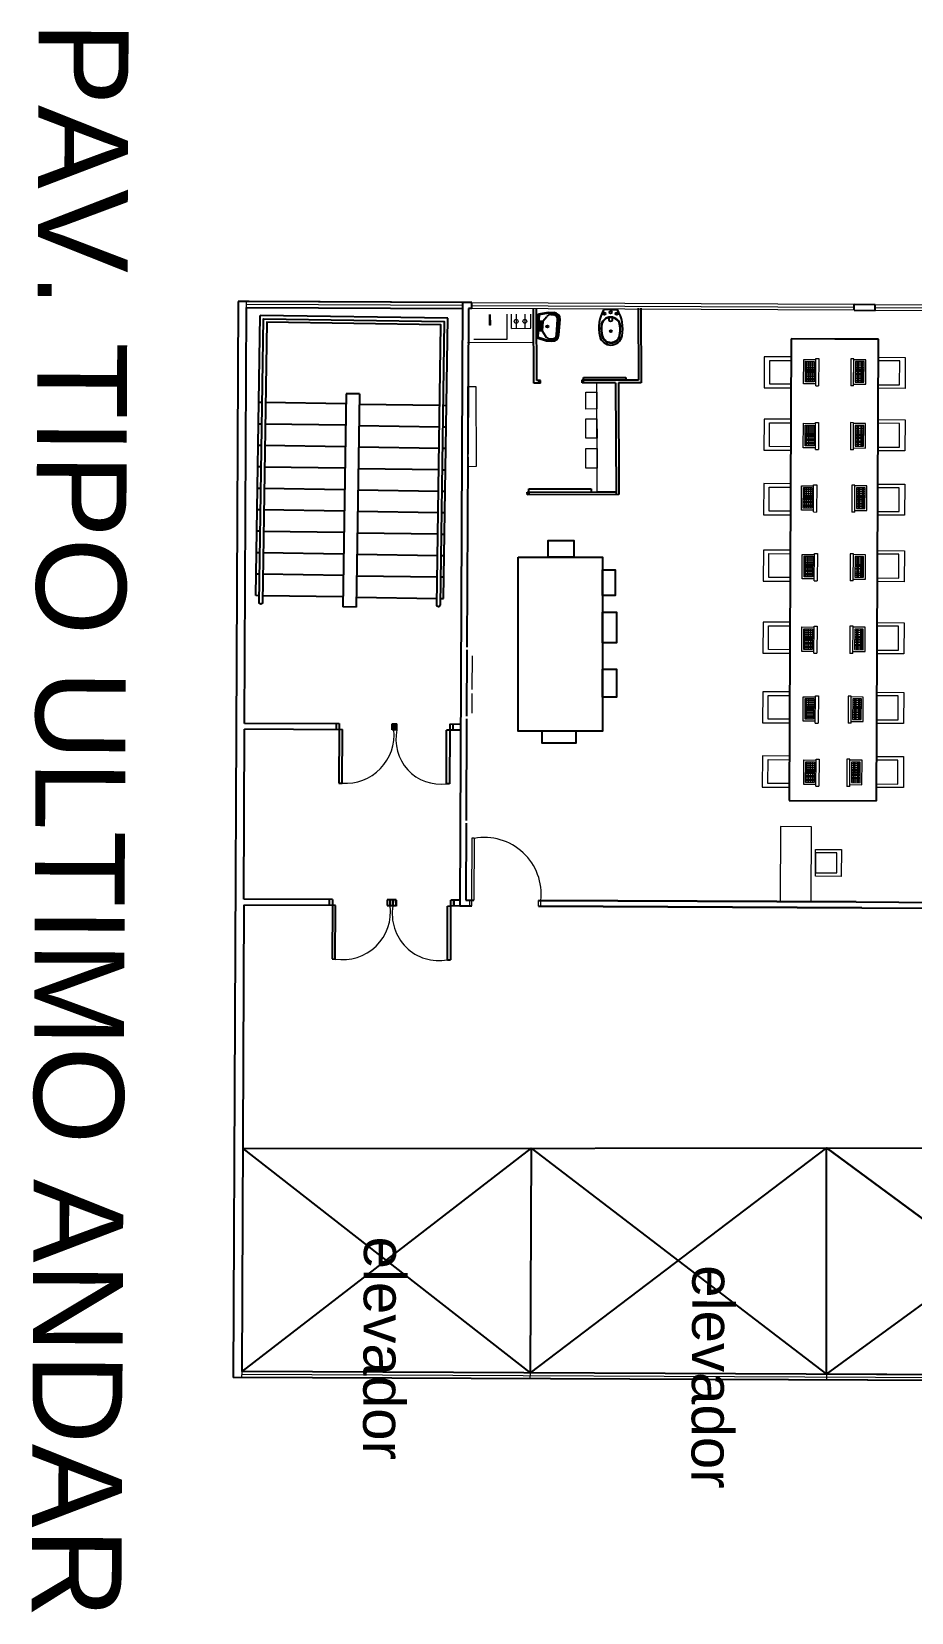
# Model space of a CAD drawing. Header units: metres. Extents: x 322294 to 7190115, y 7390841 to 10157759.
# Drawn here: x 323707.09 to 323720.22, y 7392807.6 to 7392831.18 of the extents above; entities that cross this region are included whole.
import ezdxf

# ---------------------------------------------------------------- set-up
doc = ezdxf.new("R2010")
doc.units = ezdxf.units.M
for name, color, linetype in [('Alvenaria', 6, 'Continuous'), ('Corrimão', 1, 'Continuous'), ('HIDRAULICA', 3, 'Continuous'), ('PECAS', 2, 'Continuous')]:
    doc.layers.add(name, color=color, linetype=linetype)
for name, color, linetype, lineweight in [('ESQUADRIA', 2, 'Continuous', 15), ('linagrossa', 7, 'Continuous', 25), ('MÓVEIS', 7, 'Continuous', 13), ('PISO', 254, 'Continuous', 9), ('VIDRO', 4, 'Continuous', 15)]:
    doc.layers.add(name, color=color, linetype=linetype, lineweight=lineweight)
doc.styles.get("Standard").update_dxf_attribs({"font": 'arial.ttf'})

# ---------------------------------------------------------------- blocks, each defined once
blk = doc.blocks.new('Escada Emergência')
at = {"layer": 'Alvenaria'}
for p, q in [((-4.18, -0.05), (-4.18, 0)), ((-4.18, 0), (0, 0)), ((-3.86, -0.05), (-3.86, 0)), ((-3.54, -0.05), (-3.54, 0)), ((-3.22, -0.05), (-3.22, 0)), ((-2.9, -0.05), (-2.9, 0)), ((-2.58, -0.05), (-2.58, 0)), ((-2.26, -0.05), (-2.26, 0)), ((-1.94, -0.05), (-1.94, 0)), ((-1.62, -0.05), (-1.62, 0)), ((-1.3, -0.05), (-1.3, 0)), ((0, -2.8), (0, 0)), ((-4.18, -1.3), (-4.18, -0.1)), ((-3.86, -1.3), (-3.86, -0.1)), ((-3.54, -1.3), (-3.54, -0.1)), ((-3.22, -1.3), (-3.22, -0.1)), ((-2.9, -1.3), (-2.9, -0.1)), ((-2.58, -1.3), (-2.58, -0.1)), ((-2.26, -1.3), (-2.26, -0.1)), ((-1.94, -1.3), (-1.94, -0.1)), ((-1.62, -1.3), (-1.62, -0.1)), ((-1.3, -1.3), (-1.3, -0.1)), ((-1.15, -1.3), (-4.33, -1.3)), ((-4.33, -1.5), (-4.33, -1.3)), ((-1.15, -1.5), (-1.15, -1.3)), ((-1.15, -1.5), (-4.33, -1.5)), ((-4.18, -1.5), (-4.18, -2.7)), ((-3.86, -1.5), (-3.86, -2.7)), ((-3.54, -1.5), (-3.54, -2.7)), ((-3.22, -1.5), (-3.22, -2.7)), ((-2.9, -1.5), (-2.9, -2.7)), ((-2.58, -1.5), (-2.58, -2.7)), ((-2.26, -1.5), (-2.26, -2.7)), ((-1.94, -1.5), (-1.94, -2.7)), ((-1.62, -1.5), (-1.62, -2.7)), ((-1.3, -1.5), (-1.3, -2.7)), ((-4.18, -2.75), (-4.18, -2.8)), ((-4.18, -2.8), (0, -2.8)), ((-3.86, -2.75), (-3.86, -2.8)), ((-3.54, -2.75), (-3.54, -2.8)), ((-3.22, -2.75), (-3.22, -2.8)), ((-2.9, -2.75), (-2.9, -2.8)), ((-2.58, -2.75), (-2.58, -2.8)), ((-2.26, -2.75), (-2.26, -2.8)), ((-1.94, -2.75), (-1.94, -2.8)), ((-1.62, -2.75), (-1.62, -2.8)), ((-1.3, -2.75), (-1.3, -2.8))]:
    blk.add_line(p, q, dxfattribs=at)
at = {"layer": 'Corrimão'}
blk.add_lwpolyline([(-4.28, -0.05), (-0.05, -0.05), (-0.05, -2.75), (-4.28, -2.75, -1), (-4.28, -2.7), (-0.1, -2.7), (-0.1, -0.1), (-4.28, -0.1, -1)], format="xyb", close=True, dxfattribs=at)
blk = doc.blocks.new('new block.dwg vaso sanitario')
at = {"layer": 'PECAS', "color": 0}
for q in [(0, 95.742742), (0, -95.742742)]:
    blk.add_line((0, 0), q, dxfattribs=at)
for centre, radius in [((40.000002, 0), 17.500001), ((62.500003, 91.500003), 17.500001), ((325.000014, 0), 15.000001), ((62.500003, -91.500004), 17.500001)]:
    blk.add_circle(centre, radius, dxfattribs=at)
for centre, radius, start, end in [((7.500001, 95.742742), 7.5, 120.612911, 180), ((281.877309, -367.965429), 546.302538, 78.038978, 120.612911), ((257.500011, 0), 145.000006, 94.115245, 180), ((257.500011, 0), 145.000006, 180, 265.884755), ((257.500011, 0), 138.500006, 94.115245, 180), ((257.500011, 0), 138.500006, 180, 265.884755), ((145.000006, 0), 30.000001, 213.541951, 146.458049), ((282.97582, -354.084727), 500.00002, 77.754014, 94.115245), ((282.97582, -354.084727), 493.50002, 77.754014, 94.115245), ((359.829176, 0), 131.170844, 0, 77.754014), ((359.829176, 0), 131.170844, 282.245986, 0), ((359.829176, 0), 137.670844, 0, 77.754014), ((359.829176, 0), 137.670844, 282.245986, 0), ((359.829176, 0), 170.170846, 0, 78.038978), ((359.829176, 0), 170.170846, 281.961022, 0), ((7.500001, -95.742742), 7.5, 180, 239.387089), ((281.877309, 367.965428), 546.302538, 239.387089, 281.961022), ((282.97582, 354.084726), 500.00002, 265.884755, 282.245986), ((282.97582, 354.084726), 493.50002, 265.884755, 282.245986)]:
    blk.add_arc(centre, radius, start, end, dxfattribs=at)
blk = doc.blocks.new('pia de banheiro')
at = {"layer": 'HIDRAULICA', "color": 0}
for p, q in [((-1167.941, -47.098), (-1167.741, -47.048)), ((-1167.921, -47.113), (-1167.736, -47.067)), ((-1167.741, -47.048), (-1167.632, -47.048)), ((-1167.741, -47.068), (-1167.632, -47.068)), ((-1167.941, -47.598), (-1167.941, -47.098)), ((-1167.921, -47.582), (-1167.921, -47.113)), ((-1167.921, -47.248), (-1167.841, -47.248)), ((-1167.841, -47.248), (-1167.767, -47.141)), ((-1167.841, -47.248), (-1167.841, -47.448)), ((-1167.685, -47.098), (-1167.632, -47.098)), ((-1167.541, -47.506), (-1167.541, -47.189)), ((-1167.511, -47.506), (-1167.511, -47.189)), ((-1167.491, -47.506), (-1167.491, -47.189)), ((-1167.941, -47.598), (-1167.741, -47.648)), ((-1167.841, -47.448), (-1167.921, -47.448)), ((-1167.921, -47.582), (-1167.736, -47.628)), ((-1167.841, -47.448), (-1167.771, -47.553)), ((-1167.741, -47.628), (-1167.632, -47.628)), ((-1167.741, -47.648), (-1167.632, -47.648)), ((-1167.687, -47.598), (-1167.632, -47.598))]:
    blk.add_line(p, q, dxfattribs=at)
for centre, radius in [((-1167.881, -47.348), 0.0195), ((-1167.881, -47.298), 0.0183), ((-1167.881, -47.398), 0.0182), ((-1167.741, -47.348), 0.0234)]:
    blk.add_circle(centre, radius, dxfattribs=at)
for centre, radius, start, end in [((-1167.632, -47.189), 0.141, 0, 90), ((-1167.632, -47.189), 0.121, 0, 90), ((-1167.685, -47.198), 0.1, 90, 145.2405), ((-1167.632, -47.189), 0.0914, 0, 90), ((-1167.687, -47.498), 0.1, 213.7272, 270), ((-1167.632, -47.506), 0.0914, 270, 0), ((-1167.632, -47.506), 0.121, 270, 0), ((-1167.632, -47.506), 0.141, 270, 0)]:
    blk.add_arc(centre, radius, start, end, dxfattribs=at)

msp = doc.modelspace()

# ---------------------------------------------------------------- linework, layer by layer
at = {"layer": 'ESQUADRIA'}
for centre, radius, start, end in [((323711.773, 7392820.692), 0.723, 265.7454, 5.7834), ((323713.187, 7392820.621), 0.664, 167.531, 277.7985), ((323713.843, 7392818.313), 0.848, 353.7691, 100.3564), ((323711.728, 7392818.053), 0.714, 261.0502, 7.3479), ((323713.163, 7392818.019), 0.695, 170.0528, 280.5043)]:
    msp.add_arc(centre, radius, start, end, dxfattribs=at)
at = {"layer": 'linagrossa'}
for p, q in [((323710.169, 7392827.155), (323710.096, 7392811.109)), ((323710.335, 7392827.154), (323710.169, 7392827.155)), ((323710.265, 7392820.863), (323710.293, 7392827.066)), ((323710.293, 7392827.066), (323713.518, 7392827.052)), ((323713.518, 7392827.139), (323710.335, 7392827.154)), ((323713.518, 7392827.139), (323713.477, 7392818.139)), ((323713.657, 7392827.139), (323713.518, 7392827.139)), ((323713.605, 7392827.051), (323713.595, 7392824.875)), ((323713.657, 7392827.051), (323713.605, 7392827.051)), ((323713.657, 7392827.051), (323713.657, 7392827.139)), ((323714.583, 7392825.935), (323714.578, 7392827.048)), ((323714.624, 7392825.976), (323714.619, 7392827.048)), ((323716.137, 7392827.055), (323716.142, 7392825.983)), ((323716.178, 7392827.055), (323716.183, 7392825.943)), ((323719.364, 7392827.025), (323719.364, 7392827.113)), ((323719.364, 7392827.113), (323719.673, 7392827.11)), ((323719.364, 7392827.025), (323719.673, 7392827.022)), ((323719.673, 7392827.022), (323719.673, 7392827.11)), ((323718.423, 7392826.596), (323718.391, 7392819.714)), ((323719.725, 7392826.59), (323718.423, 7392826.596)), ((323719.693, 7392819.708), (323719.725, 7392826.59)), ((323714.68, 7392825.936), (323714.583, 7392825.935)), ((323714.68, 7392825.977), (323714.624, 7392825.976)), ((323714.659, 7392825.936), (323714.659, 7392825.977)), ((323714.68, 7392825.936), (323714.68, 7392825.977)), ((323715.48, 7392825.98), (323715.299, 7392825.979)), ((323715.3, 7392825.939), (323715.3, 7392825.979)), ((323715.48, 7392825.939), (323715.3, 7392825.939)), ((323715.301, 7392825.979), (323715.301, 7392825.939)), ((323715.323, 7392826.02), (323715.955, 7392826.022)), ((323715.323, 7392825.98), (323715.323, 7392826.02)), ((323715.323, 7392825.939), (323715.323, 7392825.98)), ((323716.142, 7392825.983), (323715.48, 7392825.98)), ((323715.801, 7392825.941), (323715.48, 7392825.939)), ((323715.801, 7392825.941), (323715.809, 7392824.277)), ((323716.183, 7392825.943), (323715.842, 7392825.941)), ((323715.842, 7392825.941), (323715.85, 7392824.277)), ((323715.955, 7392826.022), (323715.955, 7392825.982)), ((323713.595, 7392824.834), (323713.582, 7392822.001)), ((323714.481, 7392824.312), (323715.809, 7392824.318)), ((323714.481, 7392824.291), (323714.481, 7392824.312)), ((323714.481, 7392824.291), (323714.481, 7392824.271)), ((323715.85, 7392824.277), (323714.481, 7392824.271)), ((323714.507, 7392824.358), (323715.438, 7392824.362)), ((323714.507, 7392824.312), (323714.507, 7392824.358)), ((323714.507, 7392824.312), (323714.507, 7392824.271)), ((323715.438, 7392824.362), (323715.439, 7392824.316)), ((323713.582, 7392821.96), (323713.577, 7392820.972)), ((323713.577, 7392820.931), (323713.57, 7392819.413)), ((323710.253, 7392818.24), (323710.264, 7392820.775)), ((323711.723, 7392820.768), (323710.264, 7392820.775)), ((323711.678, 7392820.856), (323710.265, 7392820.863)), ((323711.63, 7392820.859), (323711.629, 7392820.771)), ((323711.677, 7392820.771), (323711.673, 7392819.971)), ((323711.678, 7392820.859), (323711.677, 7392820.771)), ((323711.719, 7392819.971), (323711.723, 7392820.771)), ((323712.465, 7392820.767), (323712.466, 7392820.854)), ((323712.492, 7392820.765), (323712.465, 7392820.765)), ((323712.538, 7392820.852), (323712.466, 7392820.853)), ((323712.493, 7392820.855), (323712.492, 7392820.767)), ((323712.538, 7392820.765), (323712.492, 7392820.765)), ((323712.511, 7392820.854), (323712.511, 7392820.767)), ((323712.538, 7392820.767), (323712.538, 7392820.855)), ((323713.277, 7392819.963), (323713.28, 7392820.763)), ((323713.495, 7392820.76), (323713.28, 7392820.761)), ((323713.326, 7392820.763), (323713.322, 7392819.963)), ((323713.327, 7392820.85), (323713.326, 7392820.763)), ((323713.495, 7392820.848), (323713.327, 7392820.849)), ((323713.374, 7392820.85), (323713.374, 7392820.763)), ((323711.673, 7392819.971), (323711.719, 7392819.971)), ((323713.322, 7392819.963), (323713.277, 7392819.963)), ((323718.391, 7392819.714), (323719.693, 7392819.708)), ((323713.57, 7392819.372), (323713.565, 7392818.227)), ((323710.252, 7392818.153), (323710.221, 7392811.196)), ((323711.621, 7392818.147), (323710.252, 7392818.153)), ((323711.575, 7392818.234), (323710.253, 7392818.24)), ((323711.527, 7392818.236), (323711.527, 7392818.149)), ((323711.575, 7392818.149), (323711.571, 7392817.349)), ((323711.575, 7392818.236), (323711.575, 7392818.149)), ((323711.617, 7392817.348), (323711.621, 7392818.148)), ((323712.391, 7392818.232), (323712.39, 7392818.145)), ((323712.436, 7392818.143), (323712.39, 7392818.143)), ((323712.525, 7392818.23), (323712.391, 7392818.231)), ((323712.436, 7392818.145), (323712.436, 7392818.232)), ((323712.525, 7392818.142), (323712.436, 7392818.143)), ((323712.478, 7392818.139), (323712.478, 7392818.226)), ((323712.48, 7392818.23), (323712.479, 7392818.143)), ((323712.524, 7392818.226), (323712.524, 7392818.138)), ((323712.525, 7392818.142), (323712.525, 7392818.23)), ((323713.29, 7392817.335), (323713.293, 7392818.135)), ((323713.293, 7392818.135), (323713.339, 7392818.139)), ((323713.339, 7392818.135), (323713.335, 7392817.335)), ((323713.339, 7392818.222), (323713.339, 7392818.135)), ((323713.483, 7392818.138), (323713.339, 7392818.139)), ((323713.483, 7392818.226), (323713.34, 7392818.226)), ((323713.34, 7392818.139), (323713.34, 7392818.226)), ((323713.387, 7392818.222), (323713.387, 7392818.135)), ((323713.388, 7392818.138), (323713.388, 7392818.226)), ((323713.477, 7392818.139), (323713.657, 7392818.139)), ((323713.565, 7392818.227), (323713.686, 7392818.226)), ((323714.651, 7392818.222), (323719.39, 7392818.2)), ((323719.39, 7392818.2), (323714.651, 7392818.222)), ((323714.651, 7392818.134), (323719.477, 7392818.112)), ((323719.477, 7392818.112), (323714.651, 7392818.134)), ((323719.39, 7392818.2), (323720.667, 7392818.193)), ((323719.477, 7392818.112), (323720.667, 7392818.105)), ((323711.571, 7392817.349), (323711.617, 7392817.348)), ((323713.29, 7392817.335), (323713.335, 7392817.335)), ((323714.539, 7392814.527), (323710.221, 7392811.196)), ((323710.236, 7392814.523), (323723.106, 7392814.535)), ((323718.948, 7392814.531), (323714.524, 7392811.176)), ((323714.539, 7392814.527), (323714.524, 7392811.176)), ((323714.539, 7392814.527), (323718.951, 7392811.156)), ((323718.951, 7392811.156), (323718.948, 7392814.532)), ((323718.948, 7392814.531), (323723.556, 7392811.135)), ((323723.556, 7392811.135), (323718.948, 7392814.531)), ((323718.951, 7392811.156), (323723.571, 7392814.533)), ((323710.236, 7392814.523), (323714.524, 7392811.176)), ((323752.847, 7392810.914), (323710.096, 7392811.109)), ((323752.76, 7392811.002), (323710.221, 7392811.196)), ((323744.164, 7392811.041), (323718.951, 7392811.156))]:
    msp.add_line(p, q, dxfattribs=at)
for points in [[(323715.18, 7392823.341), (323714.796, 7392823.341), (323714.796, 7392823.59), (323715.18, 7392823.59)], [(323714.349, 7392823.341), (323715.606, 7392823.341), (323715.606, 7392820.746), (323714.349, 7392820.746)], [(323715.606, 7392823.154), (323715.793, 7392823.154), (323715.793, 7392822.77), (323715.606, 7392822.77)], [(323715.606, 7392822.521), (323715.814, 7392822.521), (323715.814, 7392822.064), (323715.606, 7392822.064)], [(323715.606, 7392821.67), (323715.814, 7392821.67), (323715.814, 7392821.255), (323715.606, 7392821.255)], [(323715.212, 7392820.746), (323714.702, 7392820.746), (323714.702, 7392820.57), (323715.212, 7392820.57)]]:
    msp.add_lwpolyline(points, close=True, dxfattribs=at)
at = {"layer": 'PISO'}
for p, q in [((323713.919, 7392826.802), (323713.918, 7392826.962)), ((323713.932, 7392826.802), (323713.919, 7392826.802)), ((323713.931, 7392826.962), (323713.932, 7392826.802)), ((323714.182, 7392826.594), (323714.181, 7392826.963)), ((323714.241, 7392826.963), (323714.242, 7392826.753)), ((323714.317, 7392826.963), (323714.318, 7392826.753)), ((323714.445, 7392826.964), (323714.446, 7392826.753)), ((323714.537, 7392826.754), (323714.536, 7392826.964)), ((323713.687, 7392826.592), (323714.182, 7392826.594)), ((323714.246, 7392826.753), (323714.537, 7392826.754)), ((323718.423, 7392826.596), (323718.391, 7392819.714)), ((323719.074, 7392826.593), (323718.423, 7392826.596)), ((323719.074, 7392826.593), (323719.725, 7392826.59)), ((323719.725, 7392826.59), (323719.693, 7392819.708)), ((323714.58, 7392826.543), (323713.592, 7392826.539)), ((323718.606, 7392825.925), (323718.608, 7392826.289)), ((323718.608, 7392826.289), (323718.789, 7392826.289)), ((323718.634, 7392825.955), (323718.636, 7392826.262)), ((323718.635, 7392826.176), (323718.764, 7392826.175)), ((323718.635, 7392826.148), (323718.764, 7392826.148)), ((323718.635, 7392826.129), (323718.764, 7392826.128)), ((323718.635, 7392826.108), (323718.764, 7392826.108)), ((323718.764, 7392826.085), (323718.635, 7392826.085)), ((323718.636, 7392826.262), (323718.765, 7392826.261)), ((323718.636, 7392826.238), (323718.764, 7392826.237)), ((323718.636, 7392826.209), (323718.764, 7392826.208)), ((323718.656, 7392825.954), (323718.657, 7392826.262)), ((323718.68, 7392826.261), (323718.679, 7392825.954)), ((323718.71, 7392825.954), (323718.712, 7392826.261)), ((323718.737, 7392826.261), (323718.735, 7392825.954)), ((323718.765, 7392826.261), (323718.763, 7392825.954)), ((323718.787, 7392825.897), (323718.789, 7392826.302)), ((323718.789, 7392826.302), (323718.835, 7392826.302)), ((323718.835, 7392826.302), (323718.831, 7392825.897)), ((323719.31, 7392826.299), (323719.31, 7392825.894)), ((323719.356, 7392826.299), (323719.31, 7392826.299)), ((323719.354, 7392825.894), (323719.356, 7392826.299)), ((323719.536, 7392826.285), (323719.356, 7392826.286)), ((323719.38, 7392826.258), (323719.378, 7392825.951)), ((323719.508, 7392826.172), (323719.379, 7392826.172)), ((323719.508, 7392826.144), (323719.379, 7392826.145)), ((323719.508, 7392826.125), (323719.379, 7392826.125)), ((323719.508, 7392826.104), (323719.379, 7392826.105)), ((323719.379, 7392826.082), (323719.508, 7392826.081)), ((323719.509, 7392826.258), (323719.38, 7392826.258)), ((323719.508, 7392826.234), (323719.38, 7392826.235)), ((323719.508, 7392826.205), (323719.38, 7392826.205)), ((323719.408, 7392826.258), (323719.406, 7392825.951)), ((323719.431, 7392825.951), (323719.433, 7392826.258)), ((323719.464, 7392826.258), (323719.463, 7392825.951)), ((323719.486, 7392825.951), (323719.487, 7392826.258)), ((323719.507, 7392825.951), (323719.509, 7392826.258)), ((323719.535, 7392825.921), (323719.536, 7392826.285)), ((323718.787, 7392825.925), (323718.606, 7392825.925)), ((323718.763, 7392825.954), (323718.634, 7392825.955)), ((323718.635, 7392826.06), (323718.764, 7392826.059)), ((323718.764, 7392826.032), (323718.635, 7392826.033)), ((323718.635, 7392826.005), (323718.763, 7392826.005)), ((323718.763, 7392825.981), (323718.635, 7392825.982)), ((323718.787, 7392825.897), (323718.831, 7392825.897)), ((323719.354, 7392825.894), (323719.31, 7392825.894)), ((323719.354, 7392825.922), (323719.535, 7392825.921)), ((323719.378, 7392825.951), (323719.507, 7392825.951)), ((323719.508, 7392826.056), (323719.379, 7392826.057)), ((323719.379, 7392826.029), (323719.508, 7392826.029)), ((323719.507, 7392826.001), (323719.379, 7392826.002)), ((323719.379, 7392825.978), (323719.507, 7392825.978)), ((323718.602, 7392824.973), (323718.604, 7392825.338)), ((323718.604, 7392825.338), (323718.784, 7392825.337)), ((323718.63, 7392825.003), (323718.631, 7392825.31)), ((323718.631, 7392825.31), (323718.76, 7392825.309)), ((323718.631, 7392825.286), (323718.76, 7392825.286)), ((323718.631, 7392825.257), (323718.76, 7392825.256)), ((323718.631, 7392825.224), (323718.76, 7392825.223)), ((323718.631, 7392825.196), (323718.76, 7392825.196)), ((323718.631, 7392825.177), (323718.76, 7392825.176)), ((323718.631, 7392825.156), (323718.76, 7392825.156)), ((323718.652, 7392825.003), (323718.653, 7392825.31)), ((323718.676, 7392825.31), (323718.674, 7392825.003)), ((323718.706, 7392825.002), (323718.707, 7392825.309)), ((323718.732, 7392825.309), (323718.731, 7392825.002)), ((323718.76, 7392825.309), (323718.759, 7392825.002)), ((323718.783, 7392824.945), (323718.784, 7392825.35)), ((323718.784, 7392825.35), (323718.83, 7392825.35)), ((323718.83, 7392825.35), (323718.827, 7392824.945)), ((323719.306, 7392825.348), (323719.306, 7392824.943)), ((323719.352, 7392825.347), (323719.306, 7392825.348)), ((323719.35, 7392824.942), (323719.352, 7392825.347)), ((323719.532, 7392825.333), (323719.352, 7392825.334)), ((323719.375, 7392825.306), (323719.374, 7392824.999)), ((323719.504, 7392825.306), (323719.375, 7392825.306)), ((323719.504, 7392825.282), (323719.375, 7392825.283)), ((323719.504, 7392825.253), (323719.375, 7392825.253)), ((323719.504, 7392825.22), (323719.375, 7392825.221)), ((323719.504, 7392825.192), (323719.375, 7392825.193)), ((323719.504, 7392825.173), (323719.375, 7392825.173)), ((323719.504, 7392825.152), (323719.375, 7392825.153)), ((323719.403, 7392825.306), (323719.402, 7392824.999)), ((323719.427, 7392824.999), (323719.428, 7392825.306)), ((323719.46, 7392825.306), (323719.459, 7392824.999)), ((323719.481, 7392824.999), (323719.483, 7392825.306)), ((323719.503, 7392824.999), (323719.504, 7392825.306)), ((323719.53, 7392824.969), (323719.532, 7392825.333)), ((323718.783, 7392824.973), (323718.602, 7392824.973)), ((323718.759, 7392825.081), (323718.63, 7392825.081)), ((323718.63, 7392825.053), (323718.759, 7392825.053)), ((323718.759, 7392825.029), (323718.63, 7392825.03)), ((323718.759, 7392825.002), (323718.63, 7392825.003)), ((323718.759, 7392825.133), (323718.631, 7392825.134)), ((323718.631, 7392825.108), (323718.759, 7392825.108)), ((323718.783, 7392824.945), (323718.827, 7392824.945)), ((323719.35, 7392824.942), (323719.306, 7392824.943)), ((323719.35, 7392824.97), (323719.53, 7392824.969)), ((323719.374, 7392825.078), (323719.503, 7392825.077)), ((323719.503, 7392825.049), (323719.374, 7392825.05)), ((323719.374, 7392825.026), (323719.503, 7392825.026)), ((323719.374, 7392824.999), (323719.503, 7392824.999)), ((323719.375, 7392825.13), (323719.503, 7392825.129)), ((323719.503, 7392825.104), (323719.375, 7392825.105)), ((323718.574, 7392824.043), (323718.576, 7392824.407)), ((323718.576, 7392824.407), (323718.756, 7392824.406)), ((323718.602, 7392824.072), (323718.603, 7392824.379)), ((323718.731, 7392824.203), (323718.602, 7392824.203)), ((323718.603, 7392824.379), (323718.732, 7392824.379)), ((323718.603, 7392824.356), (323718.732, 7392824.355)), ((323718.603, 7392824.326), (323718.732, 7392824.326)), ((323718.603, 7392824.294), (323718.732, 7392824.293)), ((323718.603, 7392824.266), (323718.731, 7392824.265)), ((323718.603, 7392824.246), (323718.731, 7392824.246)), ((323718.603, 7392824.226), (323718.731, 7392824.225)), ((323718.623, 7392824.072), (323718.625, 7392824.379)), ((323718.647, 7392824.379), (323718.646, 7392824.072)), ((323718.678, 7392824.072), (323718.679, 7392824.379)), ((323718.704, 7392824.379), (323718.703, 7392824.072)), ((323718.732, 7392824.379), (323718.731, 7392824.072)), ((323718.754, 7392824.015), (323718.756, 7392824.42)), ((323718.756, 7392824.42), (323718.802, 7392824.419)), ((323718.802, 7392824.419), (323718.799, 7392824.014)), ((323719.325, 7392824.417), (323719.325, 7392824.012)), ((323719.371, 7392824.417), (323719.325, 7392824.417)), ((323719.37, 7392824.012), (323719.371, 7392824.417)), ((323719.552, 7392824.403), (323719.371, 7392824.403)), ((323719.395, 7392824.376), (323719.394, 7392824.069)), ((323719.394, 7392824.199), (323719.523, 7392824.199)), ((323719.524, 7392824.375), (323719.395, 7392824.376)), ((323719.524, 7392824.352), (323719.395, 7392824.352)), ((323719.524, 7392824.322), (323719.395, 7392824.323)), ((323719.524, 7392824.289), (323719.395, 7392824.29)), ((323719.523, 7392824.262), (323719.395, 7392824.262)), ((323719.523, 7392824.242), (323719.395, 7392824.243)), ((323719.523, 7392824.222), (323719.395, 7392824.222)), ((323719.423, 7392824.376), (323719.422, 7392824.068)), ((323719.447, 7392824.068), (323719.448, 7392824.375)), ((323719.48, 7392824.375), (323719.478, 7392824.068)), ((323719.501, 7392824.068), (323719.503, 7392824.375)), ((323719.523, 7392824.068), (323719.524, 7392824.375)), ((323719.55, 7392824.039), (323719.552, 7392824.403)), ((323718.754, 7392824.042), (323718.574, 7392824.043)), ((323718.602, 7392824.178), (323718.731, 7392824.177)), ((323718.731, 7392824.15), (323718.602, 7392824.151)), ((323718.602, 7392824.123), (323718.731, 7392824.122)), ((323718.731, 7392824.099), (323718.602, 7392824.099)), ((323718.731, 7392824.072), (323718.602, 7392824.072)), ((323718.754, 7392824.015), (323718.799, 7392824.014)), ((323719.37, 7392824.012), (323719.325, 7392824.012)), ((323719.37, 7392824.039), (323719.55, 7392824.039)), ((323719.523, 7392824.173), (323719.394, 7392824.174)), ((323719.394, 7392824.147), (323719.523, 7392824.146)), ((323719.523, 7392824.119), (323719.394, 7392824.119)), ((323719.394, 7392824.096), (323719.523, 7392824.095)), ((323719.394, 7392824.069), (323719.523, 7392824.068)), ((323718.586, 7392823.019), (323718.587, 7392823.383)), ((323718.587, 7392823.383), (323718.768, 7392823.382)), ((323718.614, 7392823.048), (323718.615, 7392823.355)), ((323718.615, 7392823.355), (323718.744, 7392823.354)), ((323718.615, 7392823.331), (323718.744, 7392823.331)), ((323718.615, 7392823.302), (323718.744, 7392823.301)), ((323718.615, 7392823.269), (323718.743, 7392823.268)), ((323718.635, 7392823.048), (323718.636, 7392823.355)), ((323718.659, 7392823.355), (323718.658, 7392823.048)), ((323718.689, 7392823.047), (323718.691, 7392823.355)), ((323718.716, 7392823.354), (323718.715, 7392823.047)), ((323718.744, 7392823.354), (323718.742, 7392823.047)), ((323718.766, 7392822.99), (323718.768, 7392823.395)), ((323718.768, 7392823.395), (323718.814, 7392823.395)), ((323718.814, 7392823.395), (323718.81, 7392822.99)), ((323719.304, 7392823.393), (323719.304, 7392822.988)), ((323719.35, 7392823.392), (323719.304, 7392823.393)), ((323719.348, 7392822.987), (323719.35, 7392823.392)), ((323719.531, 7392823.378), (323719.35, 7392823.379)), ((323719.374, 7392823.351), (323719.373, 7392823.044)), ((323719.503, 7392823.351), (323719.374, 7392823.351)), ((323719.503, 7392823.327), (323719.374, 7392823.328)), ((323719.503, 7392823.298), (323719.374, 7392823.298)), ((323719.503, 7392823.265), (323719.374, 7392823.266)), ((323719.402, 7392823.351), (323719.401, 7392823.044)), ((323719.426, 7392823.044), (323719.427, 7392823.351)), ((323719.459, 7392823.351), (323719.457, 7392823.044)), ((323719.48, 7392823.044), (323719.481, 7392823.351)), ((323719.502, 7392823.044), (323719.503, 7392823.351)), ((323719.529, 7392823.014), (323719.531, 7392823.378)), ((323718.766, 7392823.018), (323718.586, 7392823.019)), ((323718.614, 7392823.241), (323718.743, 7392823.241)), ((323718.614, 7392823.222), (323718.743, 7392823.221)), ((323718.614, 7392823.201), (323718.743, 7392823.201)), ((323718.743, 7392823.178), (323718.614, 7392823.179)), ((323718.614, 7392823.153), (323718.743, 7392823.153)), ((323718.743, 7392823.126), (323718.614, 7392823.126)), ((323718.614, 7392823.099), (323718.743, 7392823.098)), ((323718.742, 7392823.074), (323718.614, 7392823.075)), ((323718.742, 7392823.047), (323718.614, 7392823.048)), ((323719.349, 7392823.015), (323719.529, 7392823.014)), ((323719.502, 7392823.197), (323719.373, 7392823.198)), ((323719.373, 7392823.175), (323719.502, 7392823.174)), ((323719.502, 7392823.149), (323719.373, 7392823.15)), ((323719.373, 7392823.123), (323719.502, 7392823.122)), ((323719.502, 7392823.094), (323719.373, 7392823.095)), ((323719.373, 7392823.071), (323719.502, 7392823.071)), ((323719.373, 7392823.044), (323719.502, 7392823.044)), ((323719.502, 7392823.237), (323719.374, 7392823.238)), ((323719.502, 7392823.218), (323719.374, 7392823.218)), ((323718.766, 7392822.99), (323718.81, 7392822.99)), ((323719.348, 7392822.987), (323719.304, 7392822.988)), ((323718.761, 7392821.907), (323718.763, 7392822.312)), ((323718.763, 7392822.312), (323718.809, 7392822.312)), ((323718.809, 7392822.312), (323718.805, 7392821.907)), ((323719.299, 7392822.31), (323719.299, 7392821.905)), ((323719.345, 7392822.31), (323719.299, 7392822.31)), ((323719.344, 7392821.905), (323719.345, 7392822.31)), ((323718.581, 7392821.936), (323718.582, 7392822.3)), ((323718.582, 7392822.3), (323718.763, 7392822.299)), ((323718.609, 7392821.965), (323718.61, 7392822.272)), ((323718.609, 7392822.139), (323718.738, 7392822.139)), ((323718.609, 7392822.119), (323718.738, 7392822.118)), ((323718.738, 7392822.095), (323718.609, 7392822.096)), ((323718.609, 7392822.071), (323718.738, 7392822.07)), ((323718.61, 7392822.272), (323718.739, 7392822.272)), ((323718.61, 7392822.249), (323718.739, 7392822.248)), ((323718.61, 7392822.219), (323718.739, 7392822.219)), ((323718.61, 7392822.186), (323718.738, 7392822.186)), ((323718.61, 7392822.159), (323718.738, 7392822.158)), ((323718.63, 7392821.965), (323718.632, 7392822.272)), ((323718.654, 7392822.272), (323718.653, 7392821.965)), ((323718.684, 7392821.965), (323718.686, 7392822.272)), ((323718.711, 7392822.272), (323718.71, 7392821.965)), ((323718.739, 7392822.272), (323718.737, 7392821.965)), ((323719.526, 7392822.296), (323719.345, 7392822.296)), ((323719.369, 7392822.269), (323719.368, 7392821.962)), ((323719.497, 7392822.115), (323719.368, 7392822.115)), ((323719.368, 7392822.092), (323719.497, 7392822.092)), ((323719.498, 7392822.268), (323719.369, 7392822.269)), ((323719.498, 7392822.245), (323719.369, 7392822.245)), ((323719.498, 7392822.215), (323719.369, 7392822.216)), ((323719.498, 7392822.182), (323719.369, 7392822.183)), ((323719.497, 7392822.155), (323719.369, 7392822.155)), ((323719.497, 7392822.135), (323719.369, 7392822.136)), ((323719.397, 7392822.269), (323719.396, 7392821.961)), ((323719.421, 7392821.961), (323719.422, 7392822.268)), ((323719.454, 7392822.268), (323719.452, 7392821.961)), ((323719.475, 7392821.961), (323719.477, 7392822.268)), ((323719.497, 7392821.961), (323719.498, 7392822.268)), ((323719.524, 7392821.932), (323719.526, 7392822.296)), ((323713.662, 7392821.369), (323713.664, 7392821.869)), ((323718.761, 7392821.935), (323718.581, 7392821.936)), ((323718.738, 7392822.043), (323718.609, 7392822.044)), ((323718.609, 7392822.016), (323718.738, 7392822.015)), ((323718.738, 7392821.992), (323718.609, 7392821.992)), ((323718.737, 7392821.965), (323718.609, 7392821.965)), ((323718.761, 7392821.907), (323718.805, 7392821.907)), ((323719.344, 7392821.905), (323719.299, 7392821.905)), ((323719.344, 7392821.932), (323719.524, 7392821.932)), ((323719.497, 7392822.066), (323719.368, 7392822.067)), ((323719.368, 7392822.04), (323719.497, 7392822.039)), ((323719.497, 7392822.012), (323719.368, 7392822.012)), ((323719.368, 7392821.989), (323719.497, 7392821.988)), ((323719.368, 7392821.962), (323719.497, 7392821.961)), ((323713.661, 7392821.014), (323713.663, 7392821.309)), ((323718.6, 7392820.895), (323718.602, 7392821.259)), ((323718.602, 7392821.259), (323718.782, 7392821.259)), ((323718.628, 7392820.924), (323718.629, 7392821.232)), ((323718.629, 7392821.232), (323718.758, 7392821.231)), ((323718.629, 7392821.208), (323718.758, 7392821.207)), ((323718.629, 7392821.179), (323718.758, 7392821.178)), ((323718.629, 7392821.146), (323718.758, 7392821.145)), ((323718.649, 7392820.924), (323718.651, 7392821.231)), ((323718.673, 7392821.231), (323718.672, 7392820.924)), ((323718.704, 7392820.924), (323718.705, 7392821.231)), ((323718.73, 7392821.231), (323718.729, 7392820.924)), ((323718.758, 7392821.231), (323718.757, 7392820.924)), ((323718.78, 7392820.867), (323718.782, 7392821.272)), ((323718.782, 7392821.272), (323718.828, 7392821.272)), ((323718.828, 7392821.272), (323718.825, 7392820.867)), ((323719.271, 7392821.269), (323719.271, 7392820.864)), ((323719.317, 7392821.269), (323719.271, 7392821.269)), ((323719.315, 7392820.864), (323719.317, 7392821.269)), ((323719.497, 7392821.255), (323719.317, 7392821.256)), ((323719.34, 7392821.228), (323719.339, 7392820.921)), ((323719.469, 7392821.228), (323719.34, 7392821.228)), ((323719.469, 7392821.204), (323719.34, 7392821.205)), ((323719.469, 7392821.175), (323719.34, 7392821.175)), ((323719.469, 7392821.142), (323719.34, 7392821.142)), ((323719.368, 7392821.228), (323719.367, 7392820.921)), ((323719.392, 7392820.921), (323719.393, 7392821.228)), ((323719.425, 7392821.228), (323719.424, 7392820.921)), ((323719.446, 7392820.921), (323719.448, 7392821.228)), ((323719.468, 7392820.921), (323719.469, 7392821.228)), ((323719.495, 7392820.891), (323719.497, 7392821.255)), ((323718.781, 7392820.894), (323718.6, 7392820.895)), ((323718.757, 7392821.055), (323718.628, 7392821.055)), ((323718.628, 7392821.03), (323718.757, 7392821.029)), ((323718.757, 7392821.002), (323718.628, 7392821.003)), ((323718.628, 7392820.975), (323718.757, 7392820.975)), ((323718.757, 7392820.951), (323718.628, 7392820.952)), ((323718.757, 7392820.924), (323718.628, 7392820.924)), ((323718.629, 7392821.118), (323718.758, 7392821.117)), ((323718.629, 7392821.098), (323718.757, 7392821.098)), ((323718.629, 7392821.078), (323718.757, 7392821.077)), ((323719.315, 7392820.892), (323719.495, 7392820.891)), ((323719.339, 7392821), (323719.468, 7392820.999)), ((323719.468, 7392820.971), (323719.339, 7392820.972)), ((323719.339, 7392820.948), (323719.468, 7392820.948)), ((323719.339, 7392820.921), (323719.468, 7392820.921)), ((323719.469, 7392821.114), (323719.34, 7392821.115)), ((323719.469, 7392821.095), (323719.34, 7392821.095)), ((323719.469, 7392821.074), (323719.34, 7392821.075)), ((323719.34, 7392821.052), (323719.468, 7392821.051)), ((323719.468, 7392821.026), (323719.34, 7392821.027)), ((323718.78, 7392820.867), (323718.825, 7392820.867)), ((323719.315, 7392820.864), (323719.271, 7392820.864)), ((323718.61, 7392819.953), (323718.611, 7392820.317)), ((323718.611, 7392820.317), (323718.792, 7392820.316)), ((323718.637, 7392819.982), (323718.639, 7392820.289)), ((323718.638, 7392820.203), (323718.767, 7392820.202)), ((323718.639, 7392820.289), (323718.768, 7392820.288)), ((323718.639, 7392820.265), (323718.768, 7392820.265)), ((323718.639, 7392820.236), (323718.767, 7392820.235)), ((323718.659, 7392819.982), (323718.66, 7392820.289)), ((323718.683, 7392820.289), (323718.682, 7392819.982)), ((323718.713, 7392819.981), (323718.715, 7392820.289)), ((323718.74, 7392820.288), (323718.738, 7392819.981)), ((323718.768, 7392820.288), (323718.766, 7392819.981)), ((323718.79, 7392819.924), (323718.792, 7392820.329)), ((323718.792, 7392820.329), (323718.838, 7392820.329)), ((323718.838, 7392820.329), (323718.834, 7392819.924)), ((323719.252, 7392820.327), (323719.252, 7392819.922)), ((323719.298, 7392820.327), (323719.252, 7392820.327)), ((323719.297, 7392819.922), (323719.298, 7392820.327)), ((323719.479, 7392820.313), (323719.298, 7392820.313)), ((323719.322, 7392820.286), (323719.321, 7392819.979)), ((323719.451, 7392820.285), (323719.322, 7392820.286)), ((323719.451, 7392820.261), (323719.322, 7392820.262)), ((323719.451, 7392820.232), (323719.322, 7392820.233)), ((323719.451, 7392820.199), (323719.322, 7392820.2)), ((323719.35, 7392820.286), (323719.349, 7392819.978)), ((323719.374, 7392819.978), (323719.375, 7392820.285)), ((323719.407, 7392820.285), (323719.405, 7392819.978)), ((323719.428, 7392819.978), (323719.43, 7392820.285)), ((323719.45, 7392819.978), (323719.451, 7392820.285)), ((323719.477, 7392819.948), (323719.479, 7392820.313)), ((323718.79, 7392819.952), (323718.61, 7392819.953)), ((323718.766, 7392819.981), (323718.637, 7392819.982)), ((323718.638, 7392820.175), (323718.767, 7392820.175)), ((323718.638, 7392820.156), (323718.767, 7392820.155)), ((323718.638, 7392820.135), (323718.767, 7392820.135)), ((323718.767, 7392820.112), (323718.638, 7392820.113)), ((323718.638, 7392820.087), (323718.767, 7392820.087)), ((323718.767, 7392820.06), (323718.638, 7392820.06)), ((323718.638, 7392820.032), (323718.766, 7392820.032)), ((323718.766, 7392820.008), (323718.638, 7392820.009)), ((323719.297, 7392819.949), (323719.477, 7392819.948)), ((323719.321, 7392820.109), (323719.45, 7392820.109)), ((323719.45, 7392820.083), (323719.321, 7392820.084)), ((323719.321, 7392820.057), (323719.45, 7392820.056)), ((323719.45, 7392820.029), (323719.321, 7392820.029)), ((323719.321, 7392820.006), (323719.45, 7392820.005)), ((323719.321, 7392819.979), (323719.45, 7392819.978)), ((323719.451, 7392820.172), (323719.322, 7392820.172)), ((323719.45, 7392820.152), (323719.322, 7392820.153)), ((323719.45, 7392820.132), (323719.322, 7392820.132)), ((323718.79, 7392819.924), (323718.834, 7392819.924)), ((323719.297, 7392819.922), (323719.252, 7392819.922)), ((323713.657, 7392818.226), (323713.661, 7392819.153)), ((323713.661, 7392819.153), (323713.69, 7392819.153)), ((323713.69, 7392819.153), (323713.686, 7392818.226)), ((323713.627, 7392818.139), (323713.627, 7392818.226)), ((323713.657, 7392818.139), (323713.657, 7392818.226)), ((323714.651, 7392818.134), (323714.651, 7392818.222)), ((323714.686, 7392818.134), (323714.686, 7392818.221))]:
    msp.add_line(p, q, dxfattribs=at)
for points in [[(323718.421, 7392826.329), (323718.02, 7392826.331), (323718.018, 7392825.868), (323718.419, 7392825.866)], [(323719.724, 7392826.323), (323720.125, 7392826.321), (323720.123, 7392825.858), (323719.721, 7392825.86)], [(323718.42, 7392825.919), (323718.101, 7392825.921), (323718.103, 7392826.276), (323718.421, 7392826.275)], [(323719.722, 7392825.913), (323720.04, 7392825.912), (323720.041, 7392826.267), (323719.723, 7392826.269)], [(323713.713, 7392825.888), (323713.719, 7392824.691), (323713.601, 7392824.69), (323713.595, 7392825.887)], [(323715.801, 7392825.941), (323715.809, 7392824.318), (323715.528, 7392824.317), (323715.52, 7392825.94)], [(323715.521, 7392825.802), (323715.522, 7392825.551), (323715.359, 7392825.55), (323715.357, 7392825.801)], [(323715.523, 7392825.406), (323715.524, 7392825.118), (323715.358, 7392825.117), (323715.357, 7392825.405)], [(323718.417, 7392825.398), (323718.016, 7392825.4), (323718.014, 7392824.936), (323718.415, 7392824.935)], [(323719.719, 7392825.392), (323720.121, 7392825.39), (323720.119, 7392824.927), (323719.717, 7392824.929)], [(323718.415, 7392824.988), (323718.097, 7392824.99), (323718.099, 7392825.345), (323718.417, 7392825.344)], [(323719.717, 7392824.982), (323720.036, 7392824.981), (323720.037, 7392825.336), (323719.719, 7392825.338)], [(323715.525, 7392824.964), (323715.526, 7392824.67), (323715.358, 7392824.669), (323715.357, 7392824.963)], [(323718.413, 7392824.437), (323718.011, 7392824.439), (323718.009, 7392823.975), (323718.411, 7392823.974)], [(323719.715, 7392824.431), (323720.116, 7392824.429), (323720.114, 7392823.966), (323719.713, 7392823.967)], [(323718.411, 7392824.027), (323718.093, 7392824.029), (323718.094, 7392824.384), (323718.413, 7392824.383)], [(323719.713, 7392824.021), (323720.031, 7392824.02), (323720.033, 7392824.375), (323719.715, 7392824.377)], [(323718.408, 7392823.446), (323718.007, 7392823.448), (323718.005, 7392822.985), (323718.406, 7392822.983)], [(323718.406, 7392823.037), (323718.088, 7392823.038), (323718.09, 7392823.394), (323718.408, 7392823.392)], [(323719.71, 7392823.44), (323720.112, 7392823.438), (323720.11, 7392822.975), (323719.708, 7392822.977)], [(323719.708, 7392823.031), (323720.027, 7392823.029), (323720.028, 7392823.385), (323719.71, 7392823.386)], [(323718.403, 7392822.371), (323718.002, 7392822.373), (323718, 7392821.91), (323718.401, 7392821.908)], [(323718.402, 7392821.961), (323718.083, 7392821.963), (323718.085, 7392822.318), (323718.403, 7392822.317)], [(323719.705, 7392822.365), (323720.107, 7392822.363), (323720.105, 7392821.9), (323719.703, 7392821.902)], [(323719.704, 7392821.955), (323720.022, 7392821.954), (323720.023, 7392822.31), (323719.705, 7392822.311)], [(323718.399, 7392821.332), (323717.997, 7392821.334), (323717.995, 7392820.871), (323718.397, 7392820.869)], [(323718.397, 7392820.923), (323718.079, 7392820.924), (323718.08, 7392821.28), (323718.398, 7392821.278)], [(323719.701, 7392821.326), (323720.102, 7392821.324), (323720.1, 7392820.861), (323719.699, 7392820.863)], [(323719.699, 7392820.917), (323720.017, 7392820.915), (323720.019, 7392821.271), (323719.7, 7392821.272)], [(323718.394, 7392820.375), (323717.993, 7392820.377), (323717.991, 7392819.913), (323718.392, 7392819.911)], [(323718.392, 7392819.965), (323718.074, 7392819.966), (323718.076, 7392820.322), (323718.394, 7392820.321)], [(323719.696, 7392820.369), (323720.098, 7392820.367), (323720.096, 7392819.904), (323719.694, 7392819.905)], [(323719.694, 7392819.959), (323720.013, 7392819.958), (323720.014, 7392820.313), (323719.696, 7392820.315)], [(323718.724, 7392819.321), (323718.263, 7392819.323), (323718.258, 7392818.205), (323718.719, 7392818.203)], [(323718.785, 7392818.982), (323719.17, 7392818.981), (323719.168, 7392818.581), (323718.783, 7392818.583)], [(323718.784, 7392818.635), (323719.101, 7392818.633), (323719.102, 7392818.93), (323718.785, 7392818.931)]]:
    msp.add_lwpolyline(points, close=True, dxfattribs=at)
for centre, radius in [((323714.317, 7392826.858), 0.0294), ((323714.446, 7392826.859), 0.028)]:
    msp.add_circle(centre, radius, dxfattribs=at)
at = {"layer": 'VIDRO'}
for p, q in [((323710.293, 7392827.066), (323710.293, 7392827.154)), ((323710.293, 7392827.154), (323713.518, 7392827.139)), ((323713.518, 7392827.095), (323710.293, 7392827.11)), ((323713.518, 7392827.052), (323710.293, 7392827.066)), ((323713.518, 7392827.139), (323713.518, 7392827.052)), ((323713.657, 7392827.139), (323719.364, 7392827.113)), ((323713.657, 7392827.095), (323719.364, 7392827.069)), ((323719.364, 7392827.025), (323713.657, 7392827.051)), ((323719.673, 7392827.11), (323725.38, 7392827.084)), ((323719.673, 7392827.066), (323725.38, 7392827.04)), ((323725.38, 7392826.996), (323719.673, 7392827.022)), ((323713.595, 7392824.834), (323713.595, 7392824.875)), ((323710.221, 7392811.196), (323710.22, 7392811.108)), ((323723.554, 7392811.091), (323710.22, 7392811.152)), ((323710.22, 7392811.108), (323723.552, 7392811.047)), ((323723.556, 7392811.135), (323710.221, 7392811.196)), ((323714.524, 7392811.176), (323714.523, 7392811.088)), ((323718.951, 7392811.156), (323718.951, 7392811.068))]:
    msp.add_line(p, q, dxfattribs=at)

# ---------------------------------------------------------------- block references
at = {"layer": 'Alvenaria', "rotation": 89.14145572826702}
msp.add_blockref('Escada Emergência', (323710.496, 7392826.947), dxfattribs=at)
at = {"layer": 'MÓVEIS', "xscale": 0.0009999999999999992, "yscale": 0.0009999999999999992, "zscale": 0.0009999999999999992, "rotation": 270.7687899499998}
msp.add_blockref('new block.dwg vaso sanitario', (323715.725, 7392827.035), dxfattribs=at)
at = {"layer": 'MÓVEIS', "color": 0, "xscale": 0.7210815143997571, "yscale": 0.7210815143997571, "zscale": 0.7210815143997571, "rotation": 356.132506376861}
msp.add_blockref('pia de banheiro', (324557.206, 7392804.051), dxfattribs=at)

# ---------------------------------------------------------------- texts
at = {"layer": 'linagrossa'}
for s, height, p in [('PAV. TIPO ULTIMO ANDAR', 1.33997, (323707.194, 7392831.333)), ('elevador', 0.6219, (323712.046, 7392813.21)), ('elevador', 0.6219, (323716.947, 7392812.783))]:
    msp.add_text(s, height=height, rotation=269.7388, dxfattribs=at).set_placement(p)

doc.saveas('drawing.dxf')
